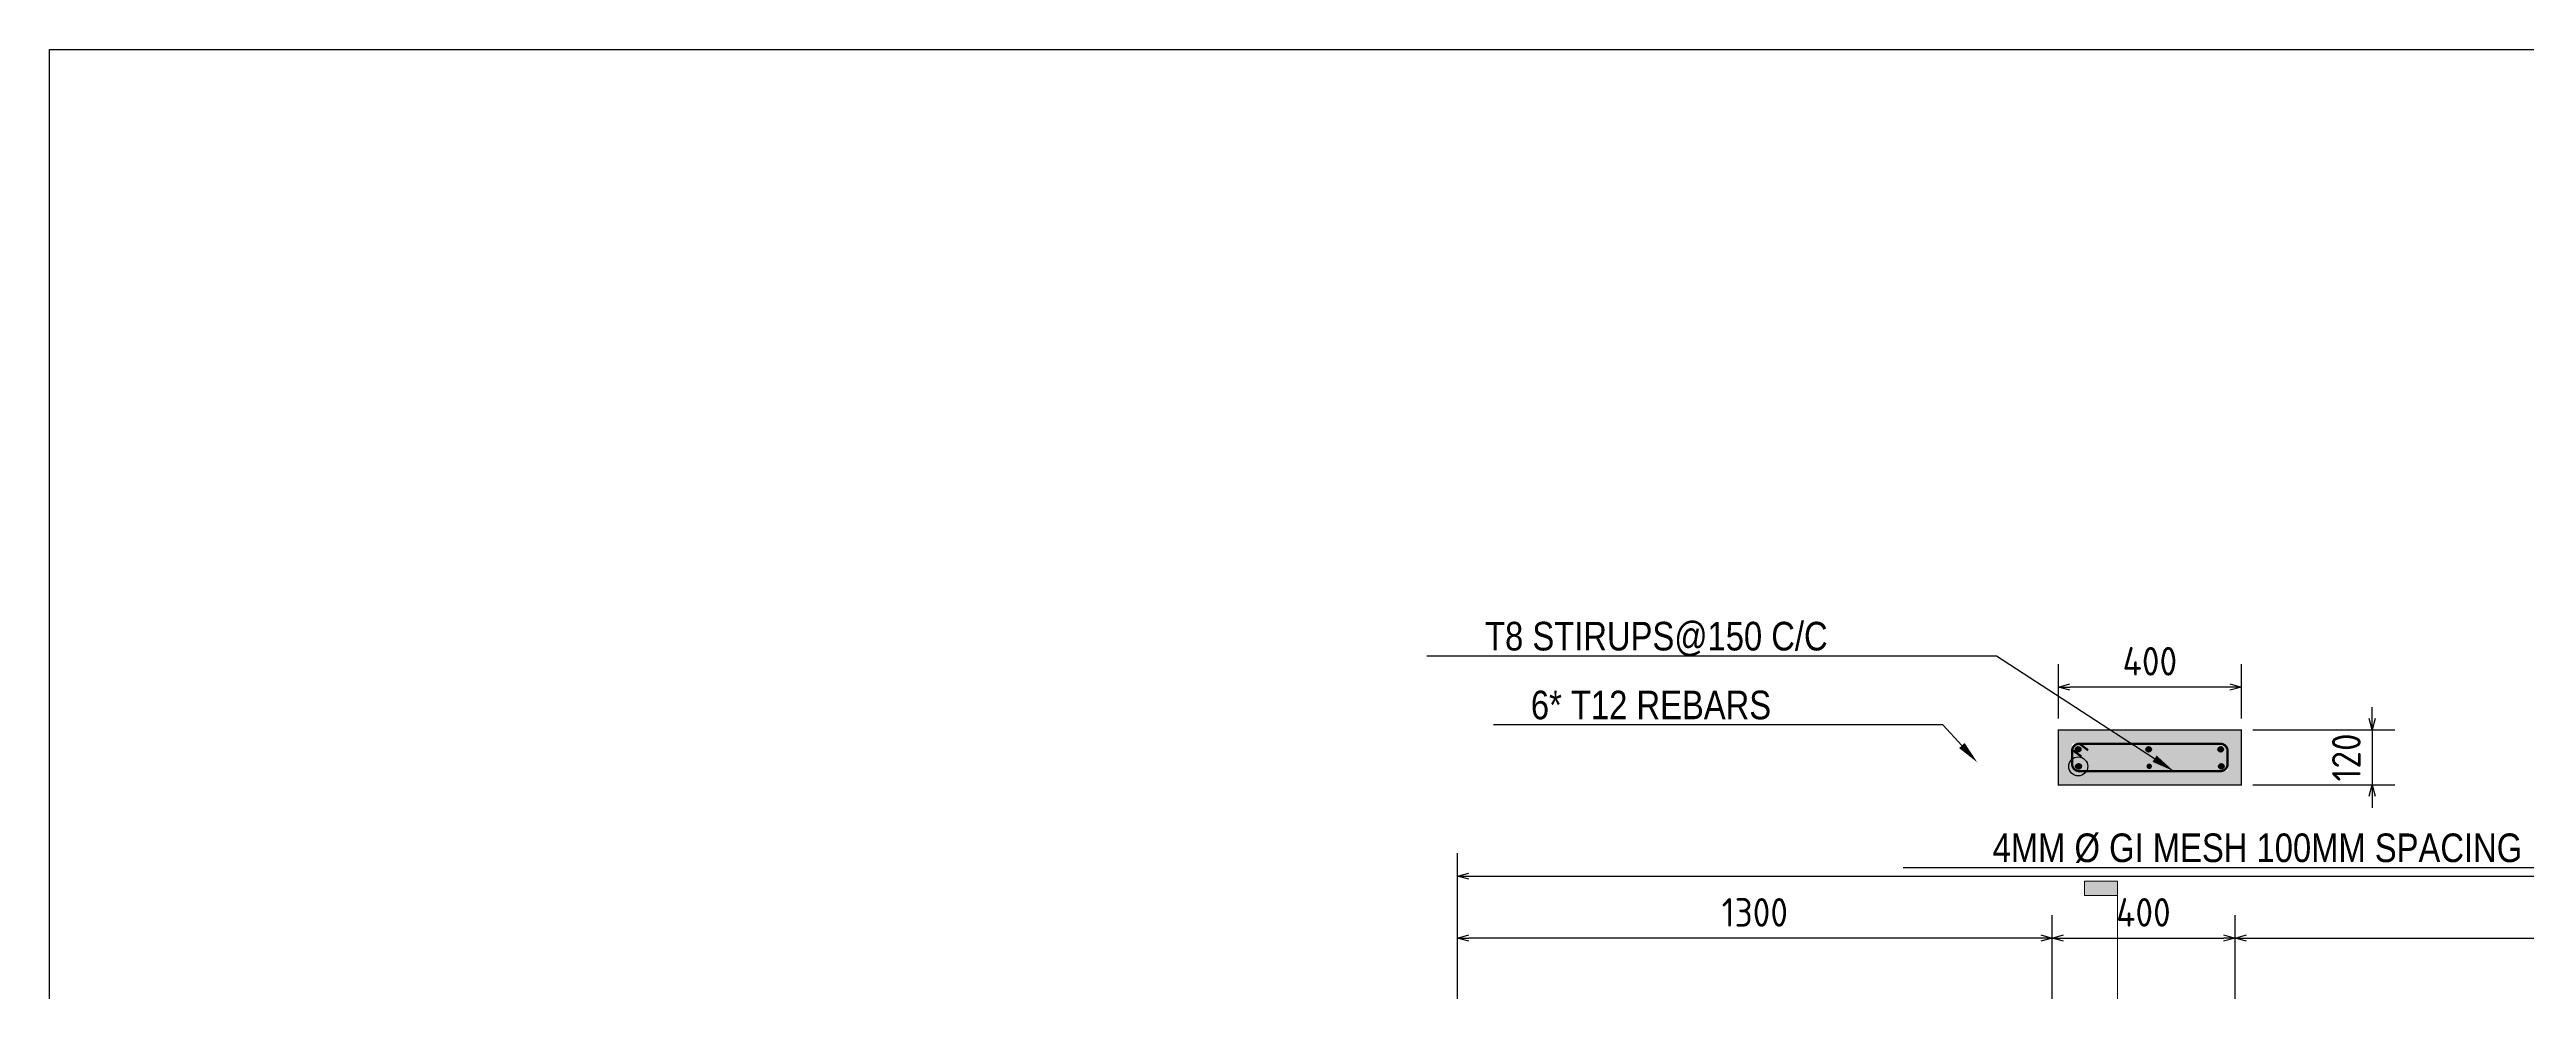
# Model space of a CAD drawing. Header units: centimetres. Extents: x -6122352 to 7132207, y -1694241 to 1947892.
# Drawn here: x 3006939 to 3012353, y -654578 to -652518 of the extents above; entities that cross this region are included whole.
import ezdxf
from ezdxf import colors
from ezdxf.entities.mleader import LeaderData, LeaderLine
from ezdxf.enums import TextEntityAlignment as Align
from ezdxf.math import Vec2, Vec3

# ---------------------------------------------------------------- set-up
doc = ezdxf.new("R2010")
doc.units = ezdxf.units.CM
doc.header["$MEASUREMENT"] = 0
doc.header["$PDMODE"] = 66
doc.header["$PDSIZE"] = 100
for name, color, linetype in [('00-MI-DIM', 7, 'Continuous'), ('@MI-TYPE-02', 6, 'Continuous'), ('SECTION', 130, 'Continuous')]:
    doc.layers.add(name, color=color, linetype=linetype)
doc.layers.add('EFS-401_dim1-1', color=10, linetype='Continuous', lineweight=5)
doc.layers.add('EFS-501_text1', color=142, linetype='Continuous', lineweight=13)
doc.styles.add('EFS-Arial', font='arial.ttf')
doc.styles.add('JWC BHQ 3.00', font='swissc.ttf', dxfattribs={"height": 3})
doc.styles.add('Schueco-BEMSTIL', font='isocpeur.ttf', dxfattribs={"width": 0.9})
doc.dimstyles.new('MI- JWC-TXT-2.5 MM', dxfattribs={"dimscale": 1.5, "dimtxt": 2.5, "dimasz": 1, "dimexe": 2, "dimexo": 1, "dimgap": 1, "dimtad": 1, "dimdec": 0, "dimdsep": 46, "dimtxsty": 'Schueco-BEMSTIL', "dimblk": 'OPEN30', "dimcen": 0, "dimdle": 2, "dimclrd": 140, "dimclre": 8, "dimclrt": 40, "dimadec": 0, "dimazin": 2, "dimtfac": 1, "dimtdec": 0, "dimtix": 1, "dimtmove": 2, "dimatfit": 3, "dimldrblk": 'OPEN', "dimfxl": 2, "dimlwd": -1, "dimlwe": -1, "dimarcsym": 0})
pattern_1 = [(50, (-6574488.191, -3485012.95), (14.345203652, -1.2550427), [1.5, -16.5]), (355, (-6574488.191, -3485012.95), (-2.775026672, 15.043842674), [1.2, -13.2]), (100.45144446, (-6574486.996, -3485013.055), (11.570176935, 13.78879982), [1.27480384, -14.02284224]), (46.1842, (-6574488.191, -3485008.95), (21.344826613, -3.310385616), [2.25, -24.75]), (96.6356355, (-6574486.413, -3485009.226), (18.693238913, 19.482372015), [1.91220684, -21.0342752]), (351.184164, (-6574488.191, -3485008.95), (18.6932389, 19.482372005), [1.8, -19.80000002]), (21, (-6574486.191, -3485009.95), (11.938141042, -8.052377813), [1.5, -16.5]), (326, (-6574486.191, -3485009.95), (4.866306638, 14.5030009), [1.2, -13.2]), (71.45144474, (-6574485.197, -3485010.621), (16.804447535, 6.450623056), [1.2748038, -14.02284224]), (37.5, (-6574488.1914, -3485012.9504), (0.2431971063, 6.6578770766), [0, -13.04, 0, -13.4, 0, -13.25]), (7.5, (-6574488.1914, -3485012.9504), (5.261390749, 7.8882342376), [0, -7.64, 0, -12.74, 0, -5.05]), (327.5, (-6574492.6514, -3485012.9504), (10.6764487234, -0.4510974347), [0, -5, 0, -15.6, 0, -20.7]), (317.5, (-6574494.651, -3485012.95), (11.663723387, 2.002099647), [0, -6.5, 0, -10.36, 0, -14.7])]

# ---------------------------------------------------------------- blocks, each defined once
blk = doc.blocks.new('*U125')
at = {"layer": 'EFS-401_dim1-1'}
blk.add_hatch(color=256, dxfattribs=at).paths.add_polyline_path([(2.4, 126.89), (2.4, 125.82), (0, 125.82), (0, 126.89)])
h = blk.add_hatch(color=256, dxfattribs=at)
edge = h.paths.add_edge_path()
edge.add_line((0, 6), (0, 8.49))
edge.add_line((0, 8.49), (8.49, 0))
edge.add_line((8.49, 0), (0, -8.49))
edge.add_line((0, -8.49), (0, -6))
edge.add_arc((0, 0), 6, 270, 450)
for p, q in [((0, 6), (0, 126.89)), ((6, 0), (-6, 0))]:
    blk.add_line(p, q, dxfattribs=at)
blk.add_lwpolyline([(2.4, 126.89), (2.4, 125.82), (0, 125.82), (0, 126.89)], close=True, dxfattribs=at)
blk.add_lwpolyline([(0, 6), (0, 8.49), (8.49, 0), (0, -8.49), (0, -6, 1)], format="xyb", close=True, dxfattribs=at)
blk.add_circle((0, 0), 6, dxfattribs=at)
at = {"layer": 'EFS-501_text1', "style": 'EFS-Arial'}
for tag, height, p in [('SEC_NUMBER', 4, (0, 0.51)), ('SHEET_NUMBER', 2.5, (-0.17, -3.61))]:
    blk.add_attdef(tag, text='', height=height, dxfattribs=at).set_placement(p, align=Align.CENTER)
blk = doc.blocks.new('_Open30')
at = {"color": 0, "linetype": 'ByBlock', "lineweight": -2}
for p, q in [((-1, 0.27), (0, 0)), ((0, 0), (-1, -0.27)), ((0, 0), (-1, 0))]:
    blk.add_line(p, q, dxfattribs=at)
blk = doc.blocks.new('*D171')
at = {"layer": '00-MI-DIM', "color": 8, "transparency": 16777216}
for p, q in [((3011316, -654653.4), (3011316, -654411)), ((3011715.8, -654603.4), (3011715.8, -654411))]:
    blk.add_line(p, q, dxfattribs=at)
at = {"layer": '00-MI-DIM', "color": 140, "transparency": 16777216}
blk.add_line((3011341, -654461), (3011690.8, -654461), dxfattribs=at)
at = {"layer": 'Defpoints', "color": 0, "transparency": 16777216}
for p in [(3011715.8, -654461), (3011715.8, -654628.4), (3011316, -654678.4)]:
    blk.add_point(p, dxfattribs=at)
at = {"layer": '00-MI-DIM', "color": 140, "transparency": 16777216, "xscale": 25, "yscale": 25, "zscale": 25, "rotation": 180}
blk.add_blockref('_Open30', (3011316, -654461), dxfattribs=at)
at = {"layer": '00-MI-DIM', "color": 140, "transparency": 16777216, "xscale": 25, "yscale": 25, "zscale": 25}
blk.add_blockref('_Open30', (3011715.8, -654461), dxfattribs=at)
at = {"layer": '00-MI-DIM', "color": 40, "transparency": 16777216, "insert": (3011515.4, -654404.8), "char_height": 62.5, "attachment_point": 5, "style": 'Schueco-BEMSTIL'}
blk.add_mtext('400', dxfattribs=at)
blk = doc.blocks.new('_Open')
at = {"color": 0, "linetype": 'ByBlock', "lineweight": -2}
for p, q in [((-1, 0.2), (0, 0)), ((-1, -0.2), (0, 0)), ((0, 0), (-1, 0))]:
    blk.add_line(p, q, dxfattribs=at)
blk = doc.blocks.new('*D197')
at = {"layer": '00-MI-DIM', "color": 8, "ltscale": 20, "transparency": 16777216}
for p, q in [((3011329.5, -653981), (3011329.5, -653862.1)), ((3011729.5, -653981), (3011729.5, -653862.1))]:
    blk.add_line(p, q, dxfattribs=at)
at = {"layer": '00-MI-DIM', "color": 140, "ltscale": 20, "transparency": 16777216}
blk.add_line((3011704.5, -653912.1), (3011354.5, -653912.1), dxfattribs=at)
at = {"layer": 'Defpoints', "color": 0, "ltscale": 20, "transparency": 16777216}
for p in [(3011329.5, -653912.1), (3011329.5, -654006), (3011729.5, -654006)]:
    blk.add_point(p, dxfattribs=at)
at = {"layer": '00-MI-DIM', "color": 140, "ltscale": 20, "transparency": 16777216, "xscale": 25, "yscale": 25, "zscale": 25, "rotation": 180}
blk.add_blockref('_Open30', (3011329.5, -653912.1), dxfattribs=at)
at = {"layer": '00-MI-DIM', "color": 140, "ltscale": 20, "transparency": 16777216, "xscale": 25, "yscale": 25, "zscale": 25}
blk.add_blockref('_Open30', (3011729.5, -653912.1), dxfattribs=at)
at = {"layer": '00-MI-DIM', "color": 40, "ltscale": 20, "transparency": 16777216, "insert": (3011529.5, -653855.8), "char_height": 62.5, "attachment_point": 5, "style": 'Schueco-BEMSTIL'}
blk.add_mtext('400', dxfattribs=at)
blk = doc.blocks.new('*D198')
at = {"layer": '00-MI-DIM', "color": 140, "ltscale": 20, "transparency": 16777216}
for p, q in [((3012015.3, -653981), (3012015.3, -653956)), ((3012015.3, -654006), (3012015.3, -654126)), ((3012015.3, -654151), (3012015.3, -654176))]:
    blk.add_line(p, q, dxfattribs=at)
at = {"layer": '00-MI-DIM', "color": 8, "ltscale": 20, "transparency": 16777216}
for p, q in [((3011754.5, -654006), (3012065.3, -654006)), ((3011754.5, -654126), (3012065.3, -654126))]:
    blk.add_line(p, q, dxfattribs=at)
at = {"layer": 'Defpoints', "color": 0, "ltscale": 20, "transparency": 16777216}
for p in [(3011729.5, -654006), (3011729.5, -654126), (3012015.3, -654126)]:
    blk.add_point(p, dxfattribs=at)
at = {"layer": '00-MI-DIM', "color": 140, "ltscale": 20, "transparency": 16777216, "xscale": 25, "yscale": 25, "zscale": 25}
for p, rotation in [((3012015.3, -654006), 270), ((3012015.3, -654126), 90)]:
    blk.add_blockref('_Open30', p, dxfattribs=dict(at, rotation=rotation))
at = {"layer": '00-MI-DIM', "color": 40, "ltscale": 20, "transparency": 16777216, "insert": (3011959, -654066), "char_height": 62.5, "attachment_point": 5, "rotation": 90, "style": 'Schueco-BEMSTIL'}
blk.add_mtext('120', dxfattribs=at)
blk = doc.blocks.new('*D214')
at = {"layer": '00-MI-DIM', "color": 8, "ltscale": 20, "transparency": 16777216}
for p, q in [((3010016.1, -654603.4), (3010016.1, -654411)), ((3011316, -654653.4), (3011316, -654411))]:
    blk.add_line(p, q, dxfattribs=at)
at = {"layer": '00-MI-DIM', "color": 140, "ltscale": 20, "transparency": 16777216}
blk.add_line((3011291, -654461), (3010041.1, -654461), dxfattribs=at)
at = {"layer": 'Defpoints', "color": 0, "ltscale": 20, "transparency": 16777216}
for p in [(3010016.1, -654461), (3010016.1, -654628.4), (3011316, -654678.4)]:
    blk.add_point(p, dxfattribs=at)
at = {"layer": '00-MI-DIM', "color": 140, "ltscale": 20, "transparency": 16777216, "xscale": 25, "yscale": 25, "zscale": 25, "rotation": 180}
blk.add_blockref('_Open30', (3010016.1, -654461), dxfattribs=at)
at = {"layer": '00-MI-DIM', "color": 140, "ltscale": 20, "transparency": 16777216, "xscale": 25, "yscale": 25, "zscale": 25}
blk.add_blockref('_Open30', (3011316, -654461), dxfattribs=at)
at = {"layer": '00-MI-DIM', "color": 40, "ltscale": 20, "transparency": 16777216, "insert": (3010666.1, -654404.8), "char_height": 62.5, "attachment_point": 5, "style": 'Schueco-BEMSTIL'}
blk.add_mtext('1300', dxfattribs=at)
blk = doc.blocks.new('*D215')
at = {"layer": '00-MI-DIM', "color": 8, "ltscale": 20, "transparency": 16777216}
for p, q in [((3011715.8, -654603.4), (3011715.8, -654411)), ((3014315.4, -654653.4), (3014315.4, -654411))]:
    blk.add_line(p, q, dxfattribs=at)
at = {"layer": '00-MI-DIM', "color": 140, "ltscale": 20, "transparency": 16777216}
blk.add_line((3011740.8, -654461), (3014290.4, -654461), dxfattribs=at)
at = {"layer": 'Defpoints', "color": 0, "ltscale": 20, "transparency": 16777216}
for p in [(3014315.4, -654461), (3011715.8, -654628.4), (3014315.4, -654678.4)]:
    blk.add_point(p, dxfattribs=at)
at = {"layer": '00-MI-DIM', "color": 140, "ltscale": 20, "transparency": 16777216, "xscale": 25, "yscale": 25, "zscale": 25, "rotation": 180}
blk.add_blockref('_Open30', (3011715.8, -654461), dxfattribs=at)
at = {"layer": '00-MI-DIM', "color": 140, "ltscale": 20, "transparency": 16777216, "xscale": 25, "yscale": 25, "zscale": 25}
blk.add_blockref('_Open30', (3014315.4, -654461), dxfattribs=at)
at = {"layer": '00-MI-DIM', "color": 40, "ltscale": 20, "transparency": 16777216, "insert": (3013016.1, -654404.8), "char_height": 62.5, "attachment_point": 5, "style": 'Schueco-BEMSTIL'}
blk.add_mtext('2600', dxfattribs=at)
blk = doc.blocks.new('*D300')
at = {"layer": '@MI-TYPE-02', "color": 8, "transparency": 16777216}
for p, q in [((3010016.1, -654603.4), (3010016.1, -654275.7)), ((3016016.1, -654603.4), (3016016.1, -654275.7))]:
    blk.add_line(p, q, dxfattribs=at)
at = {"layer": '@MI-TYPE-02', "color": 140, "transparency": 16777216}
blk.add_line((3010041.1, -654325.7), (3015991.1, -654325.7), dxfattribs=at)
at = {"layer": 'Defpoints', "color": 0, "transparency": 16777216}
for p in [(3016016.1, -654325.7), (3010016.1, -654628.4), (3016016.1, -654628.4)]:
    blk.add_point(p, dxfattribs=at)
at = {"layer": '@MI-TYPE-02', "color": 140, "transparency": 16777216, "xscale": 25, "yscale": 25, "zscale": 25, "rotation": 180}
blk.add_blockref('_Open30', (3010016.1, -654325.7), dxfattribs=at)
at = {"layer": '@MI-TYPE-02', "color": 140, "transparency": 16777216, "xscale": 25, "yscale": 25, "zscale": 25}
blk.add_blockref('_Open30', (3016016.1, -654325.7), dxfattribs=at)
at = {"layer": '@MI-TYPE-02', "color": 40, "transparency": 16777216, "insert": (3013016.1, -654269.4), "char_height": 62.5, "attachment_point": 5, "style": 'Schueco-BEMSTIL'}
blk.add_mtext('6000', dxfattribs=at)

msp = doc.modelspace()

# ---------------------------------------------------------------- hatches: boundary and pattern name
at = {"layer": 'SECTION', "ltscale": 20}
h = msp.add_hatch(dxfattribs=at)
h.set_pattern_fill('AR-CONC', color=8, scale=2)
h.set_pattern_definition(pattern_1)
h.paths.add_polyline_path([(3011329.49468, -654126.04729), (3011729.49468, -654126.04729), (3011729.49468, -654006.04729), (3011329.49468, -654006.04729)])
h.paths.add_polyline_path([(3011699.49468, -654036.04729), (3011699.49468, -654096.04729), (3011359.49468, -654096.04729), (3011359.49468, -654036.04729)], flags=16)
h = msp.add_hatch(dxfattribs=at)
h.set_pattern_fill('AR-CONC', color=8, scale=2)
h.set_pattern_definition(pattern_1)
h.paths.add_polyline_path([(3011683.49468, -654096.04729, 0.4142135624), (3011699.49468, -654080.04729, 1.4630874888), (3011683.49468, -654036.04729), (3011375.49468, -654036.04729, 0.4142135624), (3011359.49468, -654052.04729, 1.4630874888), (3011375.49468, -654096.04729)])
at = {"layer": 'SECTION', "ltscale": 20, "true_color": 0xf4aa43}
h = msp.add_hatch(color=43, dxfattribs=at)
h.dxf.hatch_style = 1
h.paths.add_polyline_path([(3011378.82521, -654048.26516, 1), (3011366.82521, -654048.26516, 1)])
h = msp.add_hatch(color=43, dxfattribs=at)
h.dxf.hatch_style = 1
h.paths.add_polyline_path([(3011532.82533, -654048.26516, 1), (3011520.82533, -654048.26516, 1)])
h = msp.add_hatch(color=43, dxfattribs=at)
h.dxf.hatch_style = 1
h.paths.add_polyline_path([(3011690.37556, -654048.26516, 1), (3011678.37556, -654048.26516, 1)])
h = msp.add_hatch(color=43, dxfattribs=at)
h.dxf.hatch_style = 1
h.paths.add_polyline_path([(3011380.09909, -654085.38219, 1), (3011368.09909, -654085.38219, 1)])
h = msp.add_hatch(color=43, dxfattribs=at)
h.dxf.hatch_style = 1
h.paths.add_polyline_path([(3011534.09922, -654085.38219, 1), (3011522.09922, -654085.38219, 1)])
h = msp.add_hatch(color=43, dxfattribs=at)
h.dxf.hatch_style = 1
h.paths.add_polyline_path([(3011691.64944, -654085.38219, 1), (3011679.64944, -654085.38219, 1)])

# ---------------------------------------------------------------- linework, layer by layer
at = {"layer": 'Defpoints', "color": 0, "ltscale": 20}
msp.add_lwpolyline([(3006938.64219, -652518.22637), (3025661.85873, -652518.22637), (3025661.85873, -661810.59624), (3006938.64219, -661810.59624)], close=True, dxfattribs=at)
at = {"layer": 'SECTION', "color": 5, "ltscale": 20, "const_width": 3}
msp.add_lwpolyline([(3011329.49468, -654006.04729), (3011729.49468, -654006.04729), (3011729.49468, -654126.04729), (3011329.49468, -654126.04729)], close=True, dxfattribs=at)
at = {"layer": 'SECTION', "color": 0, "ltscale": 20, "const_width": 5}
msp.add_lwpolyline([(3011375.49468, -654036.04729), (3011683.49468, -654036.04729, -0.4142135624), (3011699.49468, -654052.04729), (3011699.49468, -654080.04729, -0.4142135624), (3011683.49468, -654096.04729), (3011375.49468, -654096.04729, -0.4142135624), (3011359.49468, -654080.04729), (3011359.49468, -654052.04729, -0.4142135624)], format="xyb", close=True, dxfattribs=at)
for points in [[(3011359.70249, -654049.47696), (3011380.03521, -654064.15218)], [(3011375.49468, -654036.04729), (3011394.52191, -654050.30082)]]:
    msp.add_lwpolyline(points, dxfattribs=at)
at = {"layer": 'SECTION', "color": 3, "ltscale": 20}
msp.add_circle((3011373.04367, -654085.60039), 20.72541, dxfattribs=at)
at = {"layer": 'SECTION', "color": 6, "ltscale": 20}
for centre in [(3011372.82521, -654048.26516), (3011526.82533, -654048.26516), (3011684.37556, -654048.26516), (3011373.33992, -654085.38219), (3011374.09909, -654085.38219), (3011685.64944, -654085.38219)]:
    msp.add_circle(centre, 6, dxfattribs=at)

# ---------------------------------------------------------------- block references
at = {"transparency": 33554623}
ref = msp.add_blockref('*U125', (3011458.5065, -658122.55449), dxfattribs=dict(at, xscale=-29.83930524078723, yscale=29.83930524078723, zscale=29.83930524078723))
ref.add_attrib('SEC_NUMBER', 'B', dxfattribs={"layer": 'EFS-501_text1', "height": 119.35722, "style": 'EFS-Arial'}).set_placement((3011458.55751, -658107.41077), align=Align.CENTER)
ref.add_attrib('SHEET_NUMBER', '202', dxfattribs={"layer": 'EFS-501_text1', "height": 74.598263, "style": 'EFS-Arial'}).set_placement((3011463.71573, -658230.15517), align=Align.CENTER)

# ---------------------------------------------------------------- dimensions: what is measured, and where the dimension line sits
at = {"layer": '00-MI-DIM', "color": 5, "ltscale": 20}
dim = msp.add_linear_dim(base=(3011329.49468, -653912.09704), p1=(3011729.49468, -654006.04729), p2=(3011329.49468, -654006.04729), dimstyle='MI- JWC-TXT-2.5 MM', dxfattribs=at)
dim.commit()
dim.dimension.update_dxf_attribs({"geometry": '*D197', "text_midpoint": (3011529.49468, -653855.84704)})
dim = msp.add_linear_dim(base=(3012015.25795, -654126.04729), p1=(3011729.49468, -654006.04729), p2=(3011729.49468, -654126.04729), angle=90, dimstyle='MI- JWC-TXT-2.5 MM', dxfattribs=at)
dim.commit()
dim.dimension.update_dxf_attribs({"geometry": '*D198', "text_midpoint": (3011959.00795, -654066.04729)})
at = {"layer": '00-MI-DIM', "color": 94, "ltscale": 20}
dim = msp.add_linear_dim(base=(3010016.12627, -654461.01237), p1=(3011316.00506, -654678.38519), p2=(3010016.12627, -654628.36353), dimstyle='MI- JWC-TXT-2.5 MM', dxfattribs=at)
dim.commit()
dim.dimension.update_dxf_attribs({"geometry": '*D214', "text_midpoint": (3010666.06567, -654404.76237)})
at = {"layer": '00-MI-DIM', "color": 3}
dim = msp.add_linear_dim(base=(3011715.80637, -654461.01237), p1=(3011316.00506, -654678.38519), p2=(3011715.80637, -654628.36353), text='400', dimstyle='MI- JWC-TXT-2.5 MM', dxfattribs=at)
dim.commit()
dim.dimension.update_dxf_attribs({"geometry": '*D171', "text_midpoint": (3011515.3904, -654461.01237), "dimtype": 160})
at = {"layer": '00-MI-DIM', "color": 94, "ltscale": 20}
dim = msp.add_linear_dim(base=(3014315.44618, -654461.01237), p1=(3011715.80637, -654628.36353), p2=(3014315.44618, -654678.36353), dimstyle='MI- JWC-TXT-2.5 MM', dxfattribs=at)
dim.commit()
dim.dimension.update_dxf_attribs({"geometry": '*D215', "text_midpoint": (3013016.12627, -654461.01237), "dimtype": 160})
at = {"layer": '@MI-TYPE-02', "color": 30}
dim = msp.add_linear_dim(base=(3016016.12627, -654325.68251), p1=(3010016.12627, -654628.36353), p2=(3016016.12627, -654628.36353), dimstyle='MI- JWC-TXT-2.5 MM', dxfattribs=at)
dim.commit()
dim.dimension.update_dxf_attribs({"geometry": '*D300', "text_midpoint": (3013016.12627, -654269.43251)})

# ---------------------------------------------------------------- leaders
at = {"layer": '00-MI-DIM', "color": 0, "ltscale": 20}
ml = msp.add_multileader_mtext('Standard', dxfattribs=at)
ml.set_content('T8 STIRUPS@150 C/C', style='JWC BHQ 3.00')
ml.set_leader_properties()
ml.build(insert=Vec2(0, 0))
ml.multileader.update_dxf_attribs({"text_right_attachment_type": 6, "dogleg_length": 15.44115, "arrow_head_size": 50, "scale": 25})
ctx = ml.context
ctx.base_point, ctx.scale, ctx.char_height, ctx.arrow_head_size, ctx.landing_gap_size, ctx.plane_origin = Vec3(3010074.1186, -653806.79265), 25, 62.5, 50, 2.25, Vec3(3011381.69369, -653946.04729)
ctx.right_attachment = 6
notes = []
notes.append((ctx, [(0, (1, 1, 0), (3011194.31454, -653844.59704), (-1, 0), 386.02873, [(0, [(3011581.69369, -654096.04729)], 0, [])])]))
ctx.mtext.insert, ctx.mtext.flow_direction = Vec3(3010076.3686, -653769.59704), 5
ml = msp.add_multileader_mtext('Standard', dxfattribs=at)
ml.set_content('6* T12 REBARS', style='JWC BHQ 3.00')
ml.set_leader_properties()
ml.build(insert=Vec2(0, 0))
ml.multileader.update_dxf_attribs({"text_right_attachment_type": 6, "dogleg_length": 15.44115, "arrow_head_size": 50, "scale": 25})
ctx = ml.context
ctx.base_point, ctx.scale, ctx.char_height, ctx.arrow_head_size, ctx.landing_gap_size, ctx.plane_origin = Vec3(3010174.26641, -653952.00314), 25, 62.5, 50, 2.25, Vec3(3011152.48381, -653926.8972)
ctx.right_attachment = 6
notes.append((ctx, [(0, (1, 1, 0), (3011077.29514, -653995.04291), (-1, 0), 386.02873, [(0, [(3011152.48381, -654076.8972)], 0, [])])]))
ctx.mtext.insert, ctx.mtext.flow_direction = Vec3(3010176.51641, -653920.04291), 5
ml = msp.add_multileader_mtext('Standard', dxfattribs=at)
ml.set_content('4MM %%C GI MESH 100MM SPACING', style='JWC BHQ 3.00')
ml.set_leader_properties()
ml.build(insert=Vec2(0, 0))
ml.multileader.update_dxf_attribs({"text_right_attachment_type": 6, "dogleg_length": 15.44115, "arrow_head_size": 50, "scale": 25})
ctx = ml.context
ctx.base_point, ctx.scale, ctx.char_height, ctx.arrow_head_size, ctx.landing_gap_size, ctx.plane_origin = Vec3(3011183.54387, -654264.49733), 25, 62.5, 50, 2.25, Vec3(3012876.75208, -654408.78444)
ctx.right_attachment = 6
notes.append((ctx, [(0, (1, 1, 0), (3012689.37293, -654307.33418), (-1, 0), 386.02873, [(0, [(3013043.22103, -655059.50933)], 0, [])])]))
ctx.mtext.insert, ctx.mtext.flow_direction = Vec3(3011185.79387, -654232.33418), 5
for ctx, leaders in notes:
    for number, flags, end, landing, length, lines in leaders:
        leader = LeaderData()
        leader.index, (leader.has_last_leader_line, leader.has_dogleg_vector, leader.attachment_direction) = number, flags
        leader.last_leader_point, leader.dogleg_vector, leader.dogleg_length = Vec3(end), Vec3(landing), length
        for number, points, colour, breaks in lines:
            line = LeaderLine()
            line.index, line.vertices, line.color, line.breaks = number, Vec3.list(points), colors.encode_raw_color(colour), breaks
            leader.lines.append(line)
        ctx.leaders.append(leader)

doc.saveas('drawing.dxf')
